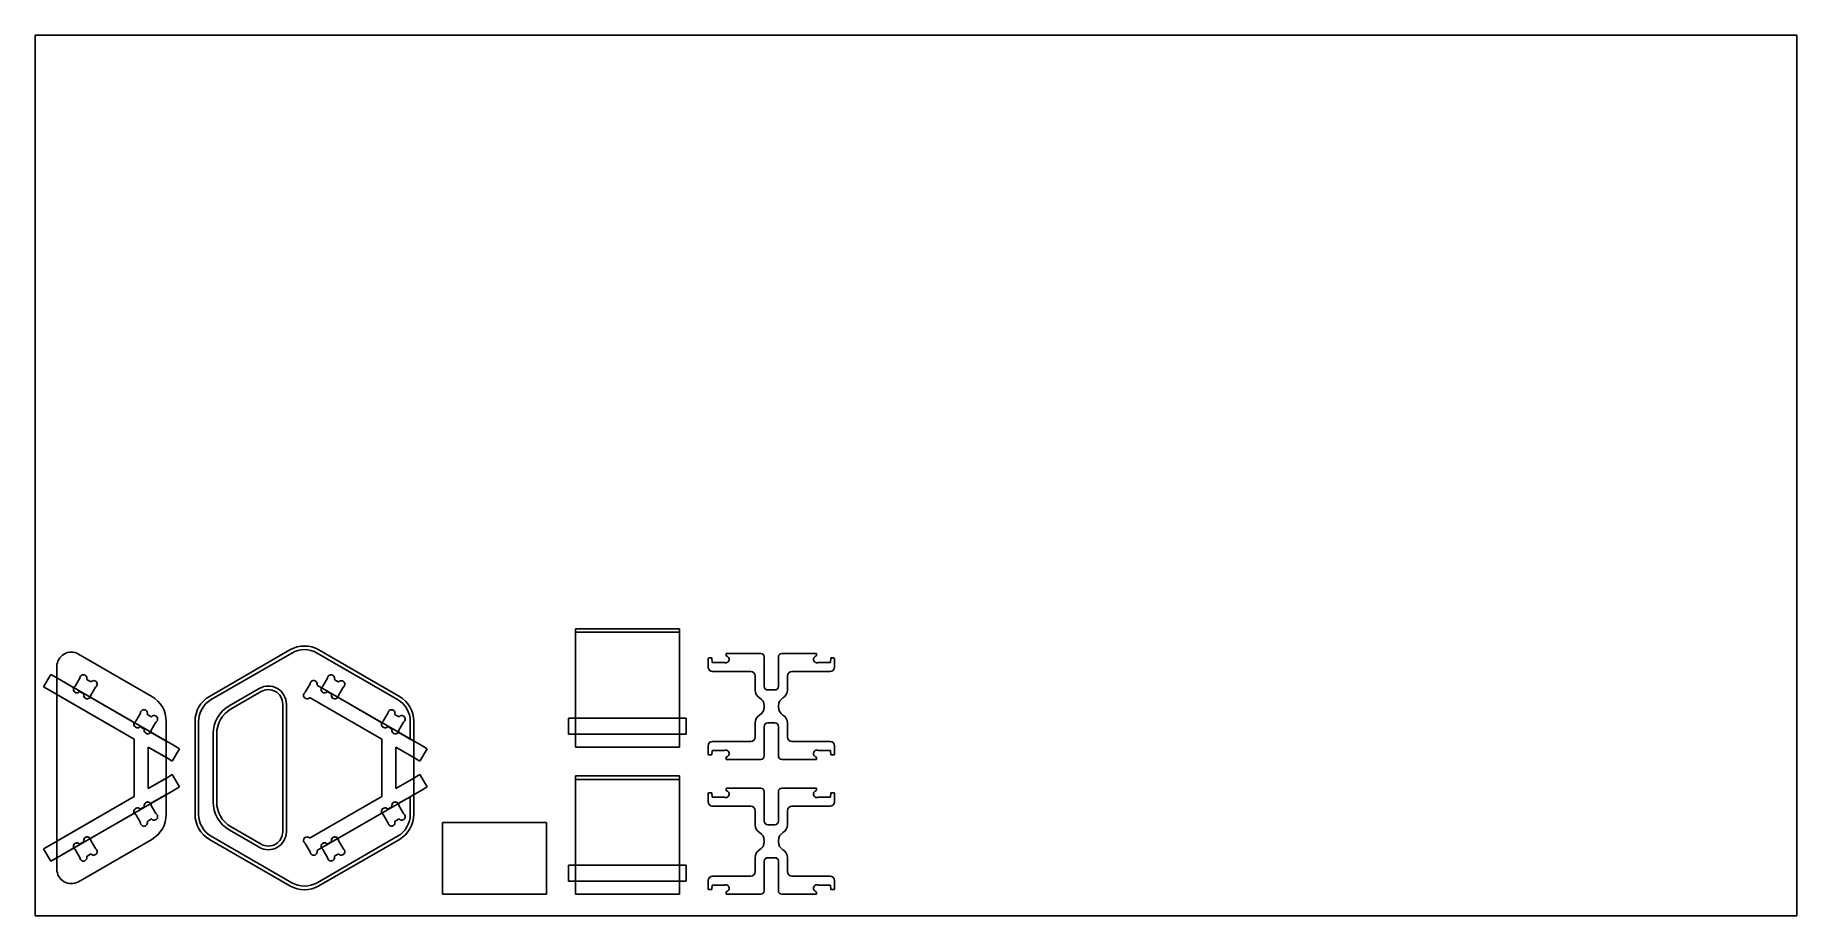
# Model space of a CAD drawing. Extents: x 0.2 to 96.2, y 0.1 to 48.1.
import ezdxf

# ---------------------------------------------------------------- set-up
doc = ezdxf.new("R2010")
doc.units = 0
doc.header["$MEASUREMENT"] = 0
doc.layers.get('0').update_dxf_attribs({"linetype": 'CONTINUOUS'})
for name, color, linetype in [('BOX_STOCK', 1, 'CONTINUOUS'), ('POCKETS', 171, 'CONTINUOUS'), ('PROFILES_INSIDE', 4, 'CONTINUOUS'), ('PROFILES_OUTSIDE', 6, 'CONTINUOUS')]:
    doc.layers.add(name, color=color, linetype=linetype)

msp = doc.modelspace()

# ---------------------------------------------------------------- linework, layer by layer
at = {"color": 7, "linetype": 'CONTINUOUS'}
for p, q in [((35.308, 15.77), (29.637, 15.77)), ((29.637, 15.77), (29.637, 15.573)), ((29.637, 15.573), (35.308, 15.573)), ((29.637, 15.573), (29.637, 10.89)), ((35.308, 15.573), (35.308, 15.77)), ((35.308, 10.89), (35.308, 15.573)), ((14.073, 14.613), (9.681, 12.077)), ((9.78, 11.906), (14.172, 14.442)), ((15.55, 14.442), (19.942, 11.906)), ((20.04, 12.077), (15.648, 14.613)), ((37.861, 14.419), (37.861, 14.315)), ((39.745, 14.419), (37.861, 14.419)), ((42.782, 14.419), (40.898, 14.419)), ((42.782, 14.315), (42.782, 14.419)), ((1.358, 13.08), (1.358, 13.703)), ((2.539, 14.385), (6.538, 12.077)), ((36.877, 14.133), (36.877, 13.671)), ((36.916, 14.173), (37.082, 14.173)), ((37.082, 14.173), (37.098, 13.927)), ((37.098, 13.927), (37.733, 13.927)), ((39.936, 12.619), (39.936, 14.228)), ((40.707, 14.228), (40.707, 12.619)), ((42.911, 13.927), (43.546, 13.927)), ((43.546, 13.927), (43.561, 14.173)), ((43.561, 14.173), (43.727, 14.173)), ((43.766, 13.671), (43.766, 14.133)), ((1.358, 13.08), (2.283, 12.546)), ((1.358, 13.08), (1.358, 12.183)), ((2.356, 12.629), (2.61, 13.068)), ((3.01, 12.985), (3.19, 12.881)), ((3.462, 12.576), (3.209, 12.137)), ((12.4, 12.51), (10.764, 11.565)), ((15.167, 12.755), (14.907, 12.305)), ((15.791, 12.543), (15.567, 12.672)), ((15.864, 12.626), (16.117, 13.065)), ((16.517, 12.982), (16.697, 12.878)), ((16.969, 12.573), (16.716, 12.134)), ((37.113, 13.435), (39.199, 13.435)), ((39.436, 13.198), (39.436, 12.428)), ((41.207, 12.428), (41.207, 13.198)), ((41.444, 13.435), (43.53, 13.435)), ((1.358, 4.172), (1.358, 12.183)), ((5.577, 9.747), (1.358, 12.183)), ((2.628, 12.324), (2.808, 12.22)), ((3.173, 12.032), (5.585, 10.64)), ((12.499, 12.34), (10.863, 11.395)), ((13.68, 4.697), (13.68, 11.658)), ((13.876, 4.697), (13.876, 11.658)), ((15.179, 12), (19.08, 9.747)), ((16.136, 12.321), (16.316, 12.217)), ((19.088, 10.64), (16.681, 12.029)), ((39.936, 11.562), (39.936, 11.494)), ((40.517, 12.428), (40.127, 12.428)), ((40.707, 11.494), (40.707, 11.562)), ((5.658, 10.723), (5.912, 11.161)), ((6.312, 11.078), (6.492, 10.975)), ((6.764, 10.669), (6.511, 10.23)), ((7.325, 10.713), (7.325, 9.635)), ((8.894, 10.713), (8.894, 5.642)), ((9.091, 5.642), (9.091, 10.713)), ((19.161, 10.723), (19.414, 11.161)), ((19.814, 11.078), (19.994, 10.975)), ((20.266, 10.669), (20.013, 10.23)), ((20.631, 10.713), (20.631, 9.749)), ((20.827, 9.635), (20.827, 10.713)), ((35.308, 10.89), (29.637, 10.89)), ((29.637, 10.017), (29.637, 10.89)), ((35.308, 10.89), (35.308, 10.017)), ((39.436, 10.628), (39.436, 9.858)), ((40.127, 10.628), (40.517, 10.628)), ((41.207, 9.858), (41.207, 10.628)), ((5.577, 6.608), (5.577, 9.747)), ((5.93, 10.417), (6.11, 10.313)), ((6.475, 10.126), (7.325, 9.635)), ((7.325, 8.738), (7.325, 9.635)), ((9.878, 10.031), (9.878, 6.324)), ((10.075, 10.031), (10.075, 6.324)), ((19.08, 9.747), (19.08, 6.608)), ((19.433, 10.417), (19.613, 10.313)), ((20.631, 9.749), (19.978, 10.126)), ((20.631, 9.749), (20.827, 9.635)), ((20.827, 9.635), (20.827, 8.738)), ((29.637, 10.017), (29.637, 9.313)), ((29.637, 10.017), (35.308, 10.017)), ((35.308, 9.313), (35.308, 10.017)), ((39.199, 9.622), (37.113, 9.622)), ((39.936, 8.828), (39.936, 10.438)), ((40.707, 10.438), (40.707, 8.828)), ((43.53, 9.622), (41.444, 9.622)), ((6.341, 9.307), (6.341, 7.048)), ((7.325, 8.738), (6.341, 9.307)), ((7.325, 8.738), (7.325, 7.617)), ((19.843, 9.307), (20.827, 8.738)), ((19.843, 7.048), (19.843, 9.307)), ((20.827, 7.617), (20.827, 8.738)), ((29.637, 9.313), (35.308, 9.313)), ((36.877, 9.386), (36.877, 8.923)), ((37.082, 8.884), (36.916, 8.884)), ((37.098, 9.13), (37.082, 8.884)), ((37.733, 9.13), (37.098, 9.13)), ((37.861, 8.742), (37.861, 8.638)), ((42.782, 8.638), (42.782, 8.742)), ((43.546, 9.13), (42.911, 9.13)), ((43.561, 8.884), (43.546, 9.13)), ((43.727, 8.884), (43.561, 8.884)), ((43.766, 8.923), (43.766, 9.386)), ((35.308, 7.744), (29.637, 7.744)), ((29.637, 7.744), (29.637, 7.548)), ((35.308, 7.548), (35.308, 7.744)), ((37.861, 8.638), (39.745, 8.638)), ((40.898, 8.638), (42.782, 8.638)), ((6.341, 7.048), (7.325, 7.617)), ((7.325, 6.72), (7.325, 7.617)), ((20.827, 7.617), (19.843, 7.048)), ((20.827, 7.617), (20.827, 6.72)), ((29.637, 7.548), (35.308, 7.548)), ((29.637, 7.548), (29.637, 2.864)), ((35.308, 2.864), (35.308, 7.548)), ((36.877, 6.783), (36.877, 6.321)), ((36.916, 6.823), (37.082, 6.823)), ((37.082, 6.823), (37.098, 6.577)), ((37.861, 7.069), (37.861, 6.965)), ((39.745, 7.069), (37.861, 7.069)), ((39.936, 5.269), (39.936, 6.878)), ((40.707, 6.878), (40.707, 5.269)), ((42.782, 7.069), (40.898, 7.069)), ((42.782, 6.965), (42.782, 7.069)), ((43.546, 6.577), (43.561, 6.823)), ((43.561, 6.823), (43.727, 6.823)), ((43.766, 6.321), (43.766, 6.783)), ((1.358, 4.172), (5.577, 6.608)), ((6.11, 6.041), (5.93, 5.938)), ((7.325, 6.72), (6.475, 6.229)), ((6.511, 6.124), (6.764, 5.686)), ((7.325, 6.72), (7.325, 5.642)), ((19.08, 6.608), (15.179, 4.355)), ((19.613, 6.041), (19.433, 5.938)), ((19.978, 6.229), (20.631, 6.606)), ((20.013, 6.124), (20.266, 5.686)), ((20.827, 6.72), (20.631, 6.606)), ((20.631, 6.606), (20.631, 5.642)), ((20.827, 5.642), (20.827, 6.72)), ((37.098, 6.577), (37.733, 6.577)), ((37.113, 6.085), (39.199, 6.085)), ((39.436, 5.848), (39.436, 5.078)), ((41.207, 5.078), (41.207, 5.848)), ((41.444, 6.085), (43.53, 6.085)), ((42.911, 6.577), (43.546, 6.577)), ((5.585, 5.715), (3.173, 4.323)), ((5.912, 5.193), (5.658, 5.632)), ((6.492, 5.38), (6.312, 5.276)), ((10.863, 4.96), (12.499, 4.015)), ((16.681, 4.326), (19.088, 5.715)), ((19.414, 5.193), (19.161, 5.632)), ((19.994, 5.38), (19.814, 5.276)), ((28.068, 5.193), (22.396, 5.193)), ((22.396, 5.193), (22.396, 1.288)), ((28.068, 1.288), (28.068, 5.193)), ((40.517, 5.078), (40.127, 5.078)), ((1.358, 4.172), (1.358, 3.275)), ((6.538, 4.278), (2.539, 1.97)), ((2.808, 4.135), (2.628, 4.031)), ((3.209, 4.218), (3.462, 3.779)), ((9.681, 4.278), (14.073, 1.742)), ((14.172, 1.913), (9.78, 4.448)), ((10.764, 4.789), (12.4, 3.845)), ((14.907, 4.05), (15.167, 3.6)), ((19.942, 4.448), (15.55, 1.913)), ((15.648, 1.742), (20.04, 4.278)), ((16.316, 4.138), (16.136, 4.034)), ((16.716, 4.221), (16.969, 3.782)), ((39.936, 4.212), (39.936, 4.144)), ((40.707, 4.144), (40.707, 4.212)), ((2.283, 3.809), (1.358, 3.275)), ((1.358, 2.651), (1.358, 3.275)), ((2.61, 3.287), (2.356, 3.726)), ((3.19, 3.474), (3.01, 3.37)), ((15.567, 3.683), (15.791, 3.812)), ((16.117, 3.29), (15.864, 3.729)), ((16.697, 3.477), (16.517, 3.373)), ((39.436, 3.278), (39.436, 2.508)), ((39.936, 1.478), (39.936, 3.087)), ((40.127, 3.278), (40.517, 3.278)), ((40.707, 3.087), (40.707, 1.478)), ((41.207, 2.508), (41.207, 3.278)), ((29.637, 2.864), (35.308, 2.864)), ((29.637, 1.991), (29.637, 2.864)), ((29.637, 1.991), (29.637, 1.288)), ((35.308, 1.991), (29.637, 1.991)), ((35.308, 2.864), (35.308, 1.991)), ((35.308, 1.288), (35.308, 1.991)), ((36.877, 2.036), (36.877, 1.573)), ((39.199, 2.272), (37.113, 2.272)), ((43.53, 2.272), (41.444, 2.272)), ((43.766, 1.573), (43.766, 2.036)), ((22.396, 1.288), (28.068, 1.288)), ((29.637, 1.288), (35.308, 1.288)), ((37.082, 1.534), (36.916, 1.534)), ((37.098, 1.78), (37.082, 1.534)), ((37.733, 1.78), (37.098, 1.78)), ((37.861, 1.391), (37.861, 1.288)), ((37.861, 1.288), (39.745, 1.288)), ((40.898, 1.288), (42.782, 1.288)), ((42.782, 1.288), (42.782, 1.391)), ((43.546, 1.78), (42.911, 1.78)), ((43.561, 1.534), (43.546, 1.78)), ((43.727, 1.534), (43.561, 1.534))]:
    msp.add_line(p, q, dxfattribs=at)
for centre, radius, start, end in [((2.146, 13.703), 0.787, 60, 180), ((14.861, 13.249), 1.575, 60, 120), ((14.861, 13.249), 1.378, 60, 120), ((39.745, 14.228), 0.191, 0, 90), ((40.898, 14.228), 0.191, 90, 180), ((36.916, 14.133), 0.0394, 90, 180), ((37.113, 13.671), 0.236, 180, 270), ((37.733, 13.887), 0.0394, 64.7126, 90), ((37.831, 14.096), 0.191, 244.7126, 72.45876), ((37.9, 14.315), 0.0394, 180, 252.45876), ((42.812, 14.096), 0.191, 107.54124, 295.2874), ((42.743, 14.315), 0.0394, 287.54124, 0), ((42.911, 13.887), 0.0394, 90, 115.2874), ((43.53, 13.671), 0.236, 270, 0), ((43.727, 14.133), 0.0394, 0, 90), ((2.453, 12.459), 0.191, 152.98451, 312.45876), ((2.453, 12.459), 0.191, 124.7126, 152.98451), ((2.322, 12.649), 0.0394, 304.7126, 330), ((2.576, 13.087), 0.0394, 330, 355.28738), ((2.805, 13.068), 0.191, 347.54124, 175.28738), ((3.03, 13.019), 0.0394, 167.54124, 240.00001), ((3.21, 12.915), 0.0394, 240.00001, 312.45876), ((3.365, 12.745), 0.191, 304.71263, 132.45876), ((3.496, 12.556), 0.0394, 124.71263, 150), ((12.892, 11.658), 0.984, 0, 120), ((15.133, 12.775), 0.0394, 330, 355.2874), ((15.362, 12.756), 0.191, 347.54124, 175.2874), ((15.587, 12.706), 0.0394, 167.54124, 240), ((15.961, 12.457), 0.191, 152.98451, 312.45876), ((15.961, 12.457), 0.191, 124.7126, 152.98451), ((15.83, 12.646), 0.0394, 304.7126, 330), ((16.083, 13.085), 0.0394, 330, 355.28738), ((16.312, 13.066), 0.191, 347.54124, 175.28738), ((16.537, 13.016), 0.0394, 167.54124, 240.00001), ((16.717, 12.912), 0.0394, 240.00001, 312.45876), ((16.872, 12.742), 0.191, 304.71263, 132.45876), ((17.003, 12.553), 0.0394, 124.71263, 150), ((39.199, 13.198), 0.236, 0, 90), ((40.127, 12.619), 0.191, 180, 270), ((40.517, 12.619), 0.191, 270, 0), ((41.444, 13.198), 0.236, 90, 180), ((2.609, 12.29), 0.0394, 60.00001, 132.45876), ((2.789, 12.186), 0.0394, 347.54124, 60.00001), ((3.013, 12.136), 0.191, 167.54124, 327.01547), ((3.013, 12.136), 0.191, 327.01547, 355.2874), ((3.243, 12.117), 0.0394, 150, 175.2874), ((5.75, 10.713), 1.575, 0, 60), ((10.469, 10.713), 1.575, 120, 180), ((10.469, 10.713), 1.378, 120, 180), ((11.65, 10.031), 1.772, 120, 180), ((12.892, 11.658), 0.787, 0, 120), ((15.004, 12.135), 0.191, 124.7126, 312.45876), ((14.873, 12.325), 0.0394, 304.7126, 330), ((15.159, 11.965), 0.0394, 60, 132.45876), ((16.116, 12.287), 0.0394, 60.00001, 132.45876), ((16.296, 12.183), 0.0394, 347.54124, 60.00001), ((16.521, 12.133), 0.191, 167.54124, 327.01547), ((16.521, 12.133), 0.191, 327.01547, 355.2874), ((16.75, 12.114), 0.0394, 150, 175.2874), ((19.253, 10.713), 1.378, 0, 60), ((19.253, 10.713), 1.575, 0, 60), ((39.936, 12.428), 0.5, 180, 240), ((39.436, 11.562), 0.5, 0, 60), ((41.207, 11.562), 0.5, 120, 180), ((40.707, 12.428), 0.5, 300, 0), ((5.755, 10.553), 0.191, 152.98451, 312.45876), ((5.755, 10.553), 0.191, 124.7126, 152.98451), ((5.624, 10.742), 0.0394, 304.7126, 330), ((5.877, 11.181), 0.0394, 330, 355.28738), ((6.107, 11.162), 0.191, 347.54124, 175.28738), ((6.332, 11.112), 0.0394, 167.54124, 240.00001), ((6.512, 11.009), 0.0394, 240.00001, 312.45876), ((6.667, 10.839), 0.191, 304.71263, 132.45876), ((6.798, 10.65), 0.0394, 124.71263, 150), ((11.65, 10.031), 1.575, 120, 180), ((19.258, 10.553), 0.191, 152.98451, 312.45876), ((19.258, 10.553), 0.191, 124.7126, 152.98451), ((19.127, 10.742), 0.0394, 304.7126, 330), ((19.38, 11.181), 0.0394, 330, 355.28738), ((19.609, 11.162), 0.191, 347.54124, 175.28738), ((19.834, 11.112), 0.0394, 167.54124, 240.00001), ((20.014, 11.009), 0.0394, 240.00001, 312.45876), ((20.169, 10.839), 0.191, 304.71263, 132.45876), ((20.3, 10.65), 0.0394, 124.71263, 150), ((39.936, 10.628), 0.5, 120, 180), ((39.436, 11.494), 0.5, 300, 0), ((40.127, 10.438), 0.191, 90, 180), ((40.517, 10.438), 0.191, 0, 90), ((41.207, 11.494), 0.5, 180, 240), ((40.707, 10.628), 0.5, 0, 60), ((5.911, 10.383), 0.0394, 60.00001, 132.45876), ((6.09, 10.279), 0.0394, 347.54124, 60.00001), ((6.315, 10.23), 0.191, 167.54124, 327.01547), ((6.315, 10.23), 0.191, 327.01547, 355.2874), ((6.545, 10.211), 0.0394, 150, 175.2874), ((19.413, 10.383), 0.0394, 60.00001, 132.45876), ((19.593, 10.279), 0.0394, 347.54124, 60.00001), ((19.818, 10.23), 0.191, 167.54124, 327.01547), ((19.818, 10.23), 0.191, 327.01547, 355.2874), ((20.047, 10.211), 0.0394, 150, 175.2874), ((37.113, 9.386), 0.236, 90, 180), ((39.199, 9.858), 0.236, 270, 0), ((41.444, 9.858), 0.236, 180, 270), ((43.53, 9.386), 0.236, 0, 90), ((36.916, 8.923), 0.0394, 180, 270), ((37.733, 9.169), 0.0394, 270, 295.2874), ((37.831, 8.961), 0.191, 287.54124, 115.2874), ((37.9, 8.742), 0.0394, 107.54124, 180), ((39.745, 8.828), 0.191, 270, 0), ((40.898, 8.828), 0.191, 180, 270), ((42.812, 8.961), 0.191, 64.7126, 252.45876), ((42.743, 8.742), 0.0394, 0, 72.45876), ((42.911, 9.169), 0.0394, 244.7126, 270), ((43.727, 8.923), 0.0394, 270, 0), ((36.916, 6.783), 0.0394, 90, 180), ((37.831, 6.745), 0.191, 244.7126, 72.45876), ((37.9, 6.965), 0.0394, 180, 252.45876), ((39.745, 6.878), 0.191, 0, 90), ((40.898, 6.878), 0.191, 90, 180), ((42.812, 6.745), 0.191, 107.54124, 295.2874), ((42.743, 6.965), 0.0394, 287.54124, 0), ((43.727, 6.783), 0.0394, 0, 90), ((5.755, 5.802), 0.191, 47.54124, 207.01547), ((5.911, 5.972), 0.0394, 227.54124, 300.00001), ((6.09, 6.075), 0.0394, 300.00001, 12.45876), ((6.315, 6.125), 0.191, 32.98451, 192.45876), ((6.315, 6.125), 0.191, 4.71263, 32.98451), ((6.545, 6.144), 0.0394, 184.71263, 210), ((11.65, 6.324), 1.772, 180, 240), ((11.65, 6.324), 1.575, 180, 240), ((19.258, 5.802), 0.191, 47.54124, 207.01547), ((19.413, 5.972), 0.0394, 227.54124, 300.00001), ((19.593, 6.075), 0.0394, 300.00001, 12.45876), ((19.818, 6.125), 0.191, 32.98451, 192.45876), ((19.818, 6.125), 0.191, 4.71263, 32.98451), ((20.047, 6.144), 0.0394, 184.71263, 210), ((37.113, 6.321), 0.236, 180, 270), ((37.733, 6.537), 0.0394, 64.7126, 90), ((39.199, 5.848), 0.236, 0, 90), ((41.444, 5.848), 0.236, 90, 180), ((42.911, 6.537), 0.0394, 90, 115.2874), ((43.53, 6.321), 0.236, 270, 0), ((5.755, 5.802), 0.191, 207.01547, 235.28738), ((5.624, 5.613), 0.0394, 30, 55.28738), ((5.877, 5.174), 0.0394, 4.7126, 30), ((6.107, 5.193), 0.191, 184.7126, 12.45876), ((6.332, 5.242), 0.0394, 120.00001, 192.45876), ((6.512, 5.346), 0.0394, 47.54124, 120.00001), ((6.667, 5.516), 0.191, 227.54124, 55.2874), ((5.75, 5.642), 1.575, 300, 0), ((6.798, 5.705), 0.0394, 210, 235.2874), ((10.469, 5.642), 1.575, 180, 240), ((10.469, 5.642), 1.378, 180, 240), ((19.258, 5.802), 0.191, 207.01547, 235.28738), ((19.127, 5.613), 0.0394, 30, 55.28738), ((19.38, 5.174), 0.0394, 4.7126, 30), ((19.609, 5.193), 0.191, 184.7126, 12.45876), ((19.834, 5.242), 0.0394, 120.00001, 192.45876), ((19.253, 5.642), 1.378, 300, 0), ((20.014, 5.346), 0.0394, 47.54124, 120.00001), ((20.169, 5.516), 0.191, 227.54124, 55.2874), ((19.253, 5.642), 1.575, 300, 0), ((20.3, 5.705), 0.0394, 210, 235.2874), ((39.936, 5.078), 0.5, 180, 240), ((40.127, 5.269), 0.191, 180, 270), ((40.517, 5.269), 0.191, 270, 0), ((40.707, 5.078), 0.5, 300, 0), ((2.453, 3.895), 0.191, 47.54124, 207.01547), ((2.609, 4.065), 0.0394, 227.54124, 300.00001), ((2.789, 4.169), 0.0394, 300.00001, 12.45876), ((3.013, 4.219), 0.191, 32.98451, 192.45876), ((3.013, 4.219), 0.191, 4.71263, 32.98451), ((3.243, 4.238), 0.0394, 184.71263, 210), ((12.892, 4.697), 0.984, 240, 0), ((12.892, 4.697), 0.787, 240, 0), ((15.004, 4.219), 0.191, 47.54124, 235.2874), ((14.873, 4.03), 0.0394, 30, 55.2874), ((15.159, 4.389), 0.0394, 227.54124, 300), ((15.961, 3.898), 0.191, 47.54124, 207.01547), ((16.116, 4.068), 0.0394, 227.54124, 300.00001), ((16.296, 4.172), 0.0394, 300.00001, 12.45876), ((16.521, 4.222), 0.191, 32.98451, 192.45876), ((16.521, 4.222), 0.191, 4.71263, 32.98451), ((16.75, 4.241), 0.0394, 184.71263, 210), ((39.436, 4.212), 0.5, 0, 60), ((39.436, 4.144), 0.5, 300, 0), ((41.207, 4.212), 0.5, 120, 180), ((41.207, 4.144), 0.5, 180, 240), ((2.453, 3.895), 0.191, 207.01547, 235.28738), ((2.322, 3.706), 0.0394, 30, 55.28738), ((2.576, 3.267), 0.0394, 4.7126, 30), ((2.805, 3.286), 0.191, 184.7126, 12.45876), ((3.03, 3.336), 0.0394, 120.00001, 192.45876), ((3.21, 3.44), 0.0394, 47.54124, 120.00001), ((3.365, 3.61), 0.191, 227.54124, 55.2874), ((3.496, 3.799), 0.0394, 210, 235.2874), ((15.133, 3.58), 0.0394, 4.7126, 30), ((15.362, 3.599), 0.191, 184.7126, 12.45876), ((15.587, 3.648), 0.0394, 120, 192.45876), ((15.961, 3.898), 0.191, 207.01547, 235.28738), ((15.83, 3.709), 0.0394, 30, 55.28738), ((16.083, 3.27), 0.0394, 4.7126, 30), ((16.312, 3.289), 0.191, 184.7126, 12.45876), ((16.537, 3.339), 0.0394, 120.00001, 192.45876), ((16.717, 3.443), 0.0394, 47.54124, 120.00001), ((16.872, 3.612), 0.191, 227.54124, 55.2874), ((17.003, 3.802), 0.0394, 210, 235.2874), ((39.936, 3.278), 0.5, 120, 180), ((40.127, 3.087), 0.191, 90, 180), ((40.517, 3.087), 0.191, 0, 90), ((40.707, 3.278), 0.5, 0, 60), ((2.146, 2.651), 0.787, 180, 300), ((37.113, 2.036), 0.236, 90, 180), ((39.199, 2.508), 0.236, 270, 0), ((41.444, 2.508), 0.236, 180, 270), ((43.53, 2.036), 0.236, 0, 90), ((14.861, 3.106), 1.575, 240, 300), ((14.861, 3.106), 1.378, 240, 300), ((36.916, 1.573), 0.0394, 180, 270), ((37.733, 1.819), 0.0394, 270, 295.2874), ((37.831, 1.611), 0.191, 287.54124, 115.2874), ((37.9, 1.391), 0.0394, 107.54124, 180), ((39.745, 1.478), 0.191, 270, 0), ((40.898, 1.478), 0.191, 180, 270), ((42.812, 1.611), 0.191, 64.7126, 252.45876), ((42.743, 1.391), 0.0394, 0, 72.45876), ((42.911, 1.819), 0.0394, 244.7126, 270), ((43.727, 1.573), 0.0394, 270, 0)]:
    msp.add_arc(centre, radius, start, end, dxfattribs=at)
at = {"layer": 'BOX_STOCK'}
for p, q in [((96.243, 48.141), (0.18, 48.141)), ((0.18, 48.141), (0.18, 0.109)), ((96.243, 0.109), (96.243, 48.141)), ((0.18, 0.109), (96.243, 0.109))]:
    msp.add_line(p, q, dxfattribs=at)
at = {"layer": 'POCKETS'}
for p, q in [((1.029, 13.27), (0.64, 12.598)), ((0.64, 12.598), (0.965, 12.41)), ((1.353, 13.083), (1.029, 13.27)), ((7.718, 9.408), (1.353, 13.083)), ((15.167, 12.755), (14.907, 12.305)), ((21.221, 9.408), (15.567, 12.672)), ((0.965, 12.41), (5.577, 9.747)), ((15.179, 12), (19.08, 9.747)), ((35.683, 10.89), (29.262, 10.89)), ((29.262, 10.89), (29.262, 10.017)), ((35.683, 10.017), (35.683, 10.89)), ((5.577, 9.747), (5.577, 6.608)), ((19.08, 9.747), (19.08, 6.608)), ((29.262, 10.017), (35.683, 10.017)), ((6.341, 9.307), (7.33, 8.735)), ((6.341, 7.048), (6.341, 9.307)), ((7.33, 8.735), (7.655, 8.548)), ((7.655, 8.548), (8.043, 9.221)), ((8.043, 9.221), (7.718, 9.408)), ((19.843, 7.048), (19.843, 9.307)), ((19.843, 9.307), (20.832, 8.735)), ((20.832, 8.735), (21.157, 8.548)), ((21.157, 8.548), (21.545, 9.221)), ((21.545, 9.221), (21.221, 9.408)), ((7.655, 7.807), (7.33, 7.619)), ((8.043, 7.134), (7.655, 7.807)), ((21.157, 7.807), (20.832, 7.619)), ((21.545, 7.134), (21.157, 7.807)), ((1.353, 3.272), (7.718, 6.947)), ((7.33, 7.619), (6.341, 7.048)), ((7.718, 6.947), (8.043, 7.134)), ((15.567, 3.683), (21.221, 6.947)), ((20.832, 7.619), (19.843, 7.048)), ((21.221, 6.947), (21.545, 7.134)), ((5.577, 6.608), (0.965, 3.945)), ((19.08, 6.608), (15.179, 4.355)), ((0.965, 3.945), (0.64, 3.757)), ((14.907, 4.05), (15.167, 3.6)), ((0.64, 3.757), (1.029, 3.084)), ((1.029, 3.084), (1.353, 3.272)), ((35.683, 2.864), (29.262, 2.864)), ((29.262, 2.864), (29.262, 1.991)), ((29.262, 1.991), (35.683, 1.991)), ((35.683, 1.991), (35.683, 2.864))]:
    msp.add_line(p, q, dxfattribs=at)
for centre, radius, start, end in [((15.133, 12.775), 0.0394, 330, 355.2874), ((15.362, 12.756), 0.191, 347.54124, 175.2874), ((15.587, 12.706), 0.0394, 167.54124, 240), ((15.004, 12.135), 0.191, 124.7126, 312.45876), ((14.873, 12.325), 0.0394, 304.7126, 330), ((15.159, 11.965), 0.0394, 60, 132.45876), ((15.004, 4.219), 0.191, 47.54124, 235.2874), ((14.873, 4.03), 0.0394, 30, 55.2874), ((15.159, 4.389), 0.0394, 227.54124, 300), ((15.133, 3.58), 0.0394, 4.7126, 30), ((15.362, 3.599), 0.191, 184.7126, 12.45876), ((15.587, 3.648), 0.0394, 120, 192.45876)]:
    msp.add_arc(centre, radius, start, end, dxfattribs=at)
at = {"layer": 'PROFILES_INSIDE'}
for p, q in [((2.61, 13.068), (2.356, 12.629)), ((3.19, 12.881), (3.01, 12.985)), ((3.209, 12.137), (3.462, 12.576)), ((16.117, 13.065), (15.864, 12.626)), ((16.697, 12.878), (16.517, 12.982)), ((16.716, 12.134), (16.969, 12.573)), ((2.628, 12.324), (2.808, 12.22)), ((12.499, 12.34), (10.863, 11.395)), ((13.68, 4.697), (13.68, 11.658)), ((16.136, 12.321), (16.316, 12.217)), ((5.912, 11.161), (5.658, 10.723)), ((6.492, 10.975), (6.312, 11.078)), ((6.511, 10.23), (6.764, 10.669)), ((19.414, 11.161), (19.161, 10.723)), ((19.994, 10.975), (19.814, 11.078)), ((20.013, 10.23), (20.266, 10.669)), ((5.93, 10.417), (6.11, 10.313)), ((10.075, 10.031), (10.075, 6.324)), ((19.433, 10.417), (19.613, 10.313)), ((6.11, 6.041), (5.93, 5.938)), ((6.764, 5.686), (6.511, 6.124)), ((19.613, 6.041), (19.433, 5.938)), ((20.266, 5.686), (20.013, 6.124)), ((5.658, 5.632), (5.912, 5.193)), ((6.312, 5.276), (6.492, 5.38)), ((10.863, 4.96), (12.499, 4.015)), ((19.161, 5.632), (19.414, 5.193)), ((19.814, 5.276), (19.994, 5.38)), ((2.808, 4.135), (2.628, 4.031)), ((3.462, 3.779), (3.209, 4.218)), ((16.316, 4.138), (16.136, 4.034)), ((16.969, 3.782), (16.716, 4.221)), ((2.356, 3.726), (2.61, 3.287)), ((3.01, 3.37), (3.19, 3.474)), ((15.864, 3.729), (16.117, 3.29)), ((16.517, 3.373), (16.697, 3.477))]:
    msp.add_line(p, q, dxfattribs=at)
for centre, radius, start, end in [((2.453, 12.459), 0.191, 124.7126, 312.45876), ((2.322, 12.649), 0.0394, 304.7126, 330), ((2.576, 13.087), 0.0394, 330, 355.28738), ((2.805, 13.068), 0.191, 347.54124, 175.28738), ((3.03, 13.019), 0.0394, 167.54124, 240.00001), ((3.21, 12.915), 0.0394, 240.00001, 312.45876), ((3.365, 12.745), 0.191, 304.71263, 132.45876), ((3.496, 12.556), 0.0394, 124.71263, 150), ((15.961, 12.457), 0.191, 124.7126, 312.45876), ((15.83, 12.646), 0.0394, 304.7126, 330), ((16.083, 13.085), 0.0394, 330, 355.28738), ((16.312, 13.066), 0.191, 347.54124, 175.28738), ((16.537, 13.016), 0.0394, 167.54124, 240.00001), ((16.717, 12.912), 0.0394, 240.00001, 312.45876), ((16.872, 12.742), 0.191, 304.71263, 132.45876), ((17.003, 12.553), 0.0394, 124.71263, 150), ((2.609, 12.29), 0.0394, 60.00001, 132.45876), ((2.789, 12.186), 0.0394, 347.54124, 60.00001), ((3.013, 12.136), 0.191, 167.54124, 355.2874), ((3.243, 12.117), 0.0394, 150, 175.2874), ((12.892, 11.658), 0.787, 0, 120), ((16.116, 12.287), 0.0394, 60.00001, 132.45876), ((16.296, 12.183), 0.0394, 347.54124, 60.00001), ((16.521, 12.133), 0.191, 167.54124, 355.2874), ((16.75, 12.114), 0.0394, 150, 175.2874), ((5.755, 10.553), 0.191, 124.7126, 312.45876), ((5.624, 10.742), 0.0394, 304.7126, 330), ((5.877, 11.181), 0.0394, 330, 355.28738), ((6.107, 11.162), 0.191, 347.54124, 175.28738), ((6.332, 11.112), 0.0394, 167.54124, 240.00001), ((6.512, 11.009), 0.0394, 240.00001, 312.45876), ((6.667, 10.839), 0.191, 304.71263, 132.45876), ((6.798, 10.65), 0.0394, 124.71263, 150), ((11.65, 10.031), 1.575, 120, 180), ((19.258, 10.553), 0.191, 124.7126, 312.45876), ((19.127, 10.742), 0.0394, 304.7126, 330), ((19.38, 11.181), 0.0394, 330, 355.28738), ((19.609, 11.162), 0.191, 347.54124, 175.28738), ((19.834, 11.112), 0.0394, 167.54124, 240.00001), ((20.014, 11.009), 0.0394, 240.00001, 312.45876), ((20.169, 10.839), 0.191, 304.71263, 132.45876), ((20.3, 10.65), 0.0394, 124.71263, 150), ((5.911, 10.383), 0.0394, 60.00001, 132.45876), ((6.09, 10.279), 0.0394, 347.54124, 60.00001), ((6.315, 10.23), 0.191, 167.54124, 355.2874), ((6.545, 10.211), 0.0394, 150, 175.2874), ((19.413, 10.383), 0.0394, 60.00001, 132.45876), ((19.593, 10.279), 0.0394, 347.54124, 60.00001), ((19.818, 10.23), 0.191, 167.54124, 355.2874), ((20.047, 10.211), 0.0394, 150, 175.2874), ((5.755, 5.802), 0.191, 47.54124, 235.28738), ((5.911, 5.972), 0.0394, 227.54124, 300.00001), ((6.09, 6.075), 0.0394, 300.00001, 12.45876), ((6.315, 6.125), 0.191, 4.71263, 192.45876), ((6.545, 6.144), 0.0394, 184.71263, 210), ((11.65, 6.324), 1.575, 180, 240), ((19.258, 5.802), 0.191, 47.54124, 235.28738), ((19.413, 5.972), 0.0394, 227.54124, 300.00001), ((19.593, 6.075), 0.0394, 300.00001, 12.45876), ((19.818, 6.125), 0.191, 4.71263, 192.45876), ((20.047, 6.144), 0.0394, 184.71263, 210), ((5.624, 5.613), 0.0394, 30, 55.28738), ((5.877, 5.174), 0.0394, 4.7126, 30), ((6.107, 5.193), 0.191, 184.7126, 12.45876), ((6.332, 5.242), 0.0394, 120.00001, 192.45876), ((6.512, 5.346), 0.0394, 47.54124, 120.00001), ((6.667, 5.516), 0.191, 227.54124, 55.2874), ((6.798, 5.705), 0.0394, 210, 235.2874), ((19.127, 5.613), 0.0394, 30, 55.28738), ((19.38, 5.174), 0.0394, 4.7126, 30), ((19.609, 5.193), 0.191, 184.7126, 12.45876), ((19.834, 5.242), 0.0394, 120.00001, 192.45876), ((20.014, 5.346), 0.0394, 47.54124, 120.00001), ((20.169, 5.516), 0.191, 227.54124, 55.2874), ((20.3, 5.705), 0.0394, 210, 235.2874), ((2.453, 3.895), 0.191, 47.54124, 235.28738), ((2.609, 4.065), 0.0394, 227.54124, 300.00001), ((2.789, 4.169), 0.0394, 300.00001, 12.45876), ((3.013, 4.219), 0.191, 4.71263, 192.45876), ((3.243, 4.238), 0.0394, 184.71263, 210), ((12.892, 4.697), 0.787, 240, 0), ((15.961, 3.898), 0.191, 47.54124, 235.28738), ((16.116, 4.068), 0.0394, 227.54124, 300.00001), ((16.296, 4.172), 0.0394, 300.00001, 12.45876), ((16.521, 4.222), 0.191, 4.71263, 192.45876), ((16.75, 4.241), 0.0394, 184.71263, 210), ((2.322, 3.706), 0.0394, 30, 55.28738), ((2.576, 3.267), 0.0394, 4.7126, 30), ((2.805, 3.286), 0.191, 184.7126, 12.45876), ((3.03, 3.336), 0.0394, 120.00001, 192.45876), ((3.21, 3.44), 0.0394, 47.54124, 120.00001), ((3.365, 3.61), 0.191, 227.54124, 55.2874), ((3.496, 3.799), 0.0394, 210, 235.2874), ((15.83, 3.709), 0.0394, 30, 55.28738), ((16.083, 3.27), 0.0394, 4.7126, 30), ((16.312, 3.289), 0.191, 184.7126, 12.45876), ((16.537, 3.339), 0.0394, 120.00001, 192.45876), ((16.717, 3.443), 0.0394, 47.54124, 120.00001), ((16.872, 3.612), 0.191, 227.54124, 55.2874), ((17.003, 3.802), 0.0394, 210, 235.2874)]:
    msp.add_arc(centre, radius, start, end, dxfattribs=at)
at = {"layer": 'PROFILES_OUTSIDE'}
for p, q in [((29.637, 15.77), (29.637, 9.313)), ((35.308, 15.77), (29.637, 15.77)), ((35.308, 9.313), (35.308, 15.77)), ((14.073, 14.613), (9.681, 12.077)), ((20.04, 12.077), (15.648, 14.613)), ((37.861, 14.419), (37.861, 14.315)), ((39.745, 14.419), (37.861, 14.419)), ((42.782, 14.419), (40.898, 14.419)), ((42.782, 14.315), (42.782, 14.419)), ((1.358, 13.703), (1.358, 2.651)), ((6.538, 12.077), (2.539, 14.385)), ((36.877, 14.133), (36.877, 13.671)), ((37.082, 14.173), (36.916, 14.173)), ((37.098, 13.927), (37.082, 14.173)), ((37.733, 13.927), (37.098, 13.927)), ((39.936, 12.619), (39.936, 14.228)), ((40.707, 14.228), (40.707, 12.619)), ((43.546, 13.927), (42.911, 13.927)), ((43.561, 14.173), (43.546, 13.927)), ((43.727, 14.173), (43.561, 14.173)), ((43.766, 13.671), (43.766, 14.133)), ((37.113, 13.435), (39.199, 13.435)), ((39.436, 13.198), (39.436, 12.428)), ((41.207, 12.428), (41.207, 13.198)), ((41.444, 13.435), (43.53, 13.435)), ((39.936, 11.562), (39.936, 11.494)), ((40.517, 12.428), (40.127, 12.428)), ((40.707, 11.494), (40.707, 11.562)), ((7.325, 5.642), (7.325, 10.713)), ((8.894, 10.713), (8.894, 5.642)), ((20.827, 5.642), (20.827, 10.713)), ((39.436, 10.628), (39.436, 9.858)), ((40.127, 10.628), (40.517, 10.628)), ((41.207, 9.858), (41.207, 10.628)), ((39.199, 9.622), (37.113, 9.622)), ((39.936, 8.828), (39.936, 10.438)), ((40.707, 10.438), (40.707, 8.828)), ((43.53, 9.622), (41.444, 9.622)), ((29.637, 9.313), (35.308, 9.313)), ((36.877, 9.386), (36.877, 8.923)), ((36.916, 8.884), (37.082, 8.884)), ((37.082, 8.884), (37.098, 9.13)), ((37.098, 9.13), (37.733, 9.13)), ((37.861, 8.742), (37.861, 8.638)), ((42.782, 8.638), (42.782, 8.742)), ((42.911, 9.13), (43.546, 9.13)), ((43.546, 9.13), (43.561, 8.884)), ((43.561, 8.884), (43.727, 8.884)), ((43.766, 8.923), (43.766, 9.386)), ((35.308, 7.744), (29.637, 7.744)), ((29.637, 7.744), (29.637, 1.288)), ((35.308, 1.288), (35.308, 7.744)), ((37.861, 8.638), (39.745, 8.638)), ((40.898, 8.638), (42.782, 8.638)), ((36.877, 6.783), (36.877, 6.321)), ((37.082, 6.823), (36.916, 6.823)), ((37.098, 6.577), (37.082, 6.823)), ((37.861, 7.069), (37.861, 6.965)), ((39.745, 7.069), (37.861, 7.069)), ((39.936, 5.269), (39.936, 6.878)), ((40.707, 6.878), (40.707, 5.269)), ((42.782, 7.069), (40.898, 7.069)), ((42.782, 6.965), (42.782, 7.069)), ((43.561, 6.823), (43.546, 6.577)), ((43.727, 6.823), (43.561, 6.823)), ((43.766, 6.321), (43.766, 6.783)), ((37.733, 6.577), (37.098, 6.577)), ((37.113, 6.085), (39.199, 6.085)), ((39.436, 5.848), (39.436, 5.078)), ((41.207, 5.078), (41.207, 5.848)), ((41.444, 6.085), (43.53, 6.085)), ((43.546, 6.577), (42.911, 6.577)), ((28.068, 5.193), (22.396, 5.193)), ((22.396, 5.193), (22.396, 1.288)), ((28.068, 1.288), (28.068, 5.193)), ((40.517, 5.078), (40.127, 5.078)), ((2.539, 1.97), (6.538, 4.278)), ((9.681, 4.278), (14.073, 1.742)), ((15.648, 1.742), (20.04, 4.278)), ((39.936, 4.212), (39.936, 4.144)), ((40.707, 4.144), (40.707, 4.212)), ((39.436, 3.278), (39.436, 2.508)), ((39.936, 1.478), (39.936, 3.087)), ((40.127, 3.278), (40.517, 3.278)), ((40.707, 3.087), (40.707, 1.478)), ((41.207, 2.508), (41.207, 3.278)), ((36.877, 2.036), (36.877, 1.573)), ((39.199, 2.272), (37.113, 2.272)), ((43.53, 2.272), (41.444, 2.272)), ((43.766, 1.573), (43.766, 2.036)), ((22.396, 1.288), (28.068, 1.288)), ((29.637, 1.288), (35.308, 1.288)), ((36.916, 1.534), (37.082, 1.534)), ((37.082, 1.534), (37.098, 1.78)), ((37.098, 1.78), (37.733, 1.78)), ((37.861, 1.391), (37.861, 1.288)), ((37.861, 1.288), (39.745, 1.288)), ((40.898, 1.288), (42.782, 1.288)), ((42.782, 1.288), (42.782, 1.391)), ((42.911, 1.78), (43.546, 1.78)), ((43.546, 1.78), (43.561, 1.534)), ((43.561, 1.534), (43.727, 1.534))]:
    msp.add_line(p, q, dxfattribs=at)
for centre, radius, start, end in [((2.146, 13.703), 0.787, 60, 180), ((14.861, 13.249), 1.575, 60, 120), ((39.745, 14.228), 0.191, 0, 90), ((40.898, 14.228), 0.191, 90, 180), ((36.916, 14.133), 0.0394, 90, 180), ((37.113, 13.671), 0.236, 180, 270), ((37.733, 13.887), 0.0394, 64.7126, 90), ((37.831, 14.096), 0.191, 244.7126, 72.45876), ((37.9, 14.315), 0.0394, 180, 252.45876), ((42.812, 14.096), 0.191, 107.54124, 295.2874), ((42.743, 14.315), 0.0394, 287.54124, 0), ((42.911, 13.887), 0.0394, 90, 115.2874), ((43.53, 13.671), 0.236, 270, 0), ((43.727, 14.133), 0.0394, 0, 90), ((39.199, 13.198), 0.236, 0, 90), ((40.127, 12.619), 0.191, 180, 270), ((40.517, 12.619), 0.191, 270, 0), ((41.444, 13.198), 0.236, 90, 180), ((5.75, 10.713), 1.575, 0, 60), ((10.469, 10.713), 1.575, 120, 180), ((19.253, 10.713), 1.575, 0, 60), ((39.936, 12.428), 0.5, 180, 240), ((39.436, 11.562), 0.5, 0, 60), ((41.207, 11.562), 0.5, 120, 180), ((40.707, 12.428), 0.5, 300, 0), ((39.936, 10.628), 0.5, 120, 180), ((39.436, 11.494), 0.5, 300, 0), ((40.127, 10.438), 0.191, 90, 180), ((40.517, 10.438), 0.191, 0, 90), ((41.207, 11.494), 0.5, 180, 240), ((40.707, 10.628), 0.5, 0, 60), ((37.113, 9.386), 0.236, 90, 180), ((39.199, 9.858), 0.236, 270, 0), ((41.444, 9.858), 0.236, 180, 270), ((43.53, 9.386), 0.236, 0, 90), ((36.916, 8.923), 0.0394, 180, 270), ((37.733, 9.169), 0.0394, 270, 295.2874), ((37.831, 8.961), 0.191, 287.54124, 115.2874), ((37.9, 8.742), 0.0394, 107.54124, 180), ((39.745, 8.828), 0.191, 270, 0), ((40.898, 8.828), 0.191, 180, 270), ((42.812, 8.961), 0.191, 64.7126, 252.45876), ((42.743, 8.742), 0.0394, 0, 72.45876), ((42.911, 9.169), 0.0394, 244.7126, 270), ((43.727, 8.923), 0.0394, 270, 0), ((36.916, 6.783), 0.0394, 90, 180), ((37.831, 6.745), 0.191, 244.7126, 72.45876), ((37.9, 6.965), 0.0394, 180, 252.45876), ((39.745, 6.878), 0.191, 0, 90), ((40.898, 6.878), 0.191, 90, 180), ((42.812, 6.745), 0.191, 107.54124, 295.2874), ((42.743, 6.965), 0.0394, 287.54124, 0), ((43.727, 6.783), 0.0394, 0, 90), ((37.113, 6.321), 0.236, 180, 270), ((37.733, 6.537), 0.0394, 64.7126, 90), ((39.199, 5.848), 0.236, 0, 90), ((41.444, 5.848), 0.236, 90, 180), ((42.911, 6.537), 0.0394, 90, 115.2874), ((43.53, 6.321), 0.236, 270, 0), ((5.75, 5.642), 1.575, 300, 0), ((10.469, 5.642), 1.575, 180, 240), ((19.253, 5.642), 1.575, 300, 0), ((39.936, 5.078), 0.5, 180, 240), ((40.127, 5.269), 0.191, 180, 270), ((40.517, 5.269), 0.191, 270, 0), ((40.707, 5.078), 0.5, 300, 0), ((39.436, 4.212), 0.5, 0, 60), ((39.436, 4.144), 0.5, 300, 0), ((41.207, 4.212), 0.5, 120, 180), ((41.207, 4.144), 0.5, 180, 240), ((39.936, 3.278), 0.5, 120, 180), ((40.127, 3.087), 0.191, 90, 180), ((40.517, 3.087), 0.191, 0, 90), ((40.707, 3.278), 0.5, 0, 60), ((2.146, 2.651), 0.787, 180, 300), ((2.146, 2.651), 0.787, 180, 300), ((37.113, 2.036), 0.236, 90, 180), ((39.199, 2.508), 0.236, 270, 0), ((41.444, 2.508), 0.236, 180, 270), ((43.53, 2.036), 0.236, 0, 90), ((14.861, 3.106), 1.575, 240, 300), ((36.916, 1.573), 0.0394, 180, 270), ((37.733, 1.819), 0.0394, 270, 295.2874), ((37.831, 1.611), 0.191, 287.54124, 115.2874), ((37.9, 1.391), 0.0394, 107.54124, 180), ((39.745, 1.478), 0.191, 270, 0), ((40.898, 1.478), 0.191, 180, 270), ((42.812, 1.611), 0.191, 64.7126, 252.45876), ((42.743, 1.391), 0.0394, 0, 72.45876), ((42.911, 1.819), 0.0394, 244.7126, 270), ((43.727, 1.573), 0.0394, 270, 0)]:
    msp.add_arc(centre, radius, start, end, dxfattribs=at)

doc.saveas('drawing.dxf')
